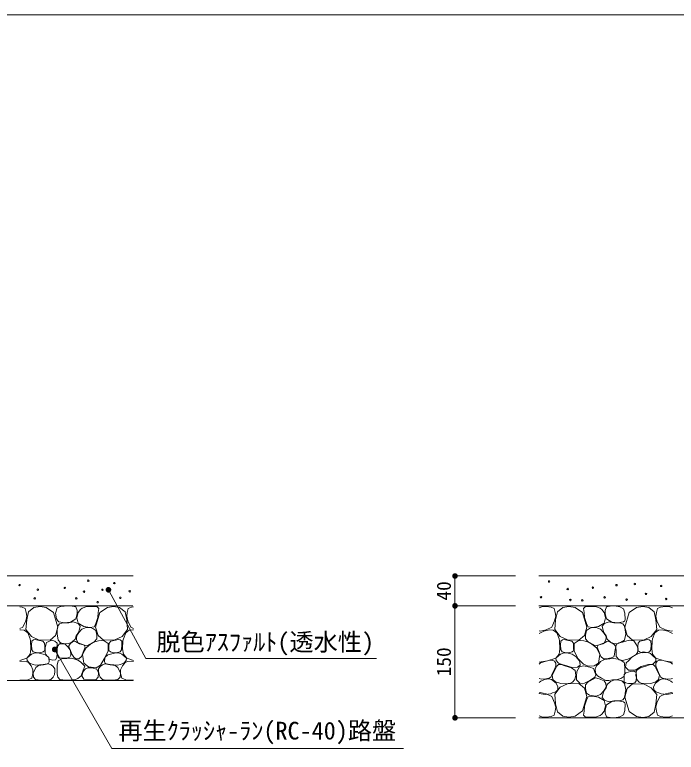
# Model space of a CAD drawing. Units: millimetres at full size, sheet at 1:10. Extents: x 5368 to 8106, y 2197 to 4063.
# Drawn here: x 6201 to 7086, y 3020 to 4008 of the extents above; entities that cross this region are included whole.
import ezdxf
from ezdxf.enums import TextEntityAlignment as Align

# ---------------------------------------------------------------- set-up
doc = ezdxf.new("R2010")
doc.units = ezdxf.units.MM
doc.header["$LTSCALE"] = 10
for name, color, linetype, lineweight in [('_0-0_', 7, 'Continuous', 13), ('ハッチ', 4, 'Continuous', 13), ('寸法', 1, 'Continuous', 13), ('本体', 7, 'Continuous', 13)]:
    doc.layers.add(name, color=color, linetype=linetype, lineweight=lineweight)
doc.styles.add('ＭＳ ゴシック', font='')
doc.styles.get('ＭＳ ゴシック').set_extended_font_data('MS Gothic')

# ---------------------------------------------------------------- blocks, each defined once
blk = doc.blocks.new('filled_dot')
at = {"color": 0, "linetype": 'Continuous', "lineweight": -2, "const_width": 1.25}
blk.add_lwpolyline([(-0.625, 0, 1), (0.625, 0, 1)], format="xyb", close=True, dxfattribs=at)

msp = doc.modelspace()

# ---------------------------------------------------------------- linework, layer by layer
at = {"layer": '_0-0_', "color": 6}
msp.add_lwpolyline([(8106.06, 4008.37), (5367.94, 4008.37), (5367.94, 2196.56), (8106.06, 2196.56)], close=True, dxfattribs=at)
at = {"layer": 'ハッチ'}
for points in [[(6215.2, 3196.33), (6216.6, 3202.5), (6216.04, 3207.56), (6214.64, 3213.18), (6210.42, 3214.86), (6207.57, 3215.22)], [(6351.93, 3196.33), (6350.53, 3202.5), (6351.09, 3207.56), (6352.49, 3213.18), (6356.71, 3214.86), (6359.56, 3215.22)], [(6923.4, 3196.33), (6924.81, 3202.5), (6924.24, 3207.56), (6922.84, 3213.18), (6918.62, 3214.86), (6911.88, 3215.7), (6906.26, 3215.42), (6902.62, 3214.01)], [(7060.45, 3196.33), (7059.05, 3202.5), (7059.61, 3207.56), (7061.01, 3213.18), (7065.23, 3214.86), (7071.97, 3215.7), (7077.59, 3215.42), (7081.23, 3214.01)], [(6207.57, 3186.4), (6211.27, 3188.18), (6215.2, 3196.33)], [(6359.56, 3186.4), (6355.86, 3188.18), (6351.93, 3196.33)], [(6902.62, 3182.88), (6904.01, 3182.57), (6911.88, 3184.53), (6919.47, 3188.18), (6923.4, 3196.33)], [(7081.23, 3182.88), (7079.84, 3182.57), (7071.97, 3184.53), (7064.38, 3188.18), (7060.45, 3196.33)], [(6221.1, 3172.46), (6218.01, 3180.32), (6213.23, 3183.97), (6208.46, 3184.53), (6207.57, 3184.3)], [(6346.03, 3172.46), (6349.12, 3180.32), (6353.9, 3183.97), (6358.67, 3184.53), (6359.56, 3184.3)], [(6929.3, 3172.46), (6926.21, 3180.32), (6921.43, 3183.97), (6916.66, 3184.53), (6909.07, 3182.57), (6902.62, 3179.28)], [(7054.55, 3172.46), (7057.64, 3180.32), (7062.42, 3183.97), (7067.19, 3184.53), (7074.78, 3182.57), (7081.23, 3179.28)], [(6207.57, 3143.52), (6216.6, 3146.62), (6221.1, 3151.68), (6222.2, 3159.12), (6221.66, 3169.65), (6221.1, 3172.46)], [(6359.56, 3143.52), (6350.53, 3146.62), (6346.03, 3151.68), (6344.93, 3159.12), (6345.47, 3169.65), (6346.03, 3172.46)], [(6902.62, 3140.88), (6913.91, 3142.88), (6924.81, 3146.62), (6929.3, 3151.68), (6930.4, 3159.12), (6929.86, 3169.65), (6929.3, 3172.46)], [(7081.23, 3140.88), (7069.94, 3142.88), (7059.05, 3146.62), (7054.55, 3151.68), (7053.45, 3159.12), (7053.99, 3169.65), (7054.55, 3172.46)], [(6207.57, 3117.16), (6211, 3117.09), (6217.95, 3117.26), (6223.41, 3119.74), (6224.9, 3125.85), (6224.9, 3130.98), (6222.42, 3136.1), (6218.78, 3140.57), (6215.64, 3142.05), (6209.68, 3142.55), (6207.57, 3142.19)], [(6359.56, 3117.16), (6356.13, 3117.09), (6349.18, 3117.26), (6343.72, 3119.74), (6342.23, 3125.85), (6342.23, 3130.98), (6344.71, 3136.1), (6348.35, 3140.57), (6351.49, 3142.05), (6357.45, 3142.55), (6359.56, 3142.19)], [(6918.26, 3120.83), (6921.19, 3127.34), (6923.63, 3132.38), (6925.1, 3135.96), (6925.1, 3139.87), (6923.14, 3142.47), (6920.21, 3143.61), (6915, 3143.12), (6908.98, 3141.66), (6904.58, 3140.03), (6902.62, 3138.42)], [(7065.59, 3120.83), (7062.66, 3127.34), (7060.22, 3132.38), (7058.75, 3135.96), (7058.75, 3139.87), (7060.71, 3142.47), (7063.64, 3143.61), (7068.85, 3143.12), (7074.87, 3141.66), (7079.27, 3140.03), (7081.23, 3138.42)], [(6902.62, 3119.25), (6906.05, 3118.39), (6911.75, 3118.88), (6916.31, 3119.86), (6918.26, 3120.83)], [(6925.42, 3101.96), (6927.54, 3103.91), (6927.86, 3107.82), (6925.42, 3113.02), (6921.51, 3116.11), (6919.07, 3118.07), (6915.33, 3118.88), (6909.87, 3117.92), (6904.86, 3115.49), (6902.62, 3113.88)], [(7058.43, 3101.96), (7056.31, 3103.91), (7055.99, 3107.82), (7058.43, 3113.02), (7062.34, 3116.11), (7064.78, 3118.07), (7068.52, 3118.88), (7073.98, 3117.92), (7079, 3115.49), (7081.23, 3113.88)], [(7081.23, 3119.25), (7077.8, 3118.39), (7072.1, 3118.88), (7067.55, 3119.86), (7065.59, 3120.83)], [(6902.62, 3099.34), (6902.71, 3099.31), (6910.59, 3097.74), (6917.77, 3098.54), (6920.7, 3099.85), (6923.63, 3100.98), (6925.42, 3101.96)], [(6902.62, 3100.2), (6904.01, 3100.52), (6911.88, 3098.55), (6919.47, 3094.9), (6923.4, 3086.76)], [(7081.23, 3099.34), (7081.14, 3099.31), (7073.27, 3097.74), (7066.08, 3098.54), (7063.15, 3099.85), (7060.22, 3100.98), (7058.43, 3101.96)], [(7081.23, 3100.2), (7079.84, 3100.52), (7071.97, 3098.55), (7064.38, 3094.9), (7060.45, 3086.76)], [(6923.4, 3086.76), (6924.81, 3080.58), (6924.24, 3075.52), (6922.84, 3069.91), (6918.62, 3068.22), (6911.88, 3067.38), (6906.26, 3067.66), (6902.62, 3069.07)], [(7060.45, 3086.76), (7059.05, 3080.58), (7059.61, 3075.52), (7061.01, 3069.91), (7065.23, 3068.22), (7071.97, 3067.38), (7077.59, 3067.66), (7081.23, 3069.07)]]:
    msp.add_lwpolyline(points, dxfattribs=at)
for points in [[(6234.36, 3215.57), (6226.18, 3214.13), (6218.96, 3208.36), (6216.55, 3197.78), (6215.59, 3184.8), (6222.81, 3175.66), (6232.43, 3170.85), (6247.83, 3170.37), (6255.05, 3176.62), (6258.42, 3188.16), (6252.64, 3207.4), (6242.54, 3214.13)], [(6256.63, 3199.21), (6255.2, 3206.92), (6257.2, 3213.77), (6262.34, 3215.49), (6271.69, 3216.36), (6277.4, 3216.14), (6282.46, 3215.05), (6284.22, 3210.21), (6284.22, 3206.03), (6282.46, 3199), (6275.2, 3194.83), (6267.07, 3193.95), (6259.59, 3195.27), (6258.05, 3196.58)], [(6290.96, 3213.34), (6297.27, 3215.6), (6310.64, 3215.6), (6313.16, 3213.08), (6312.4, 3207.79), (6311.9, 3200.73), (6308.62, 3191.66), (6306.85, 3188.63), (6301.3, 3187.37), (6292.98, 3188.88), (6285.66, 3193.42), (6283.65, 3200.48), (6285.41, 3207.54), (6288.69, 3211.57)], [(6332.77, 3215.57), (6340.95, 3214.13), (6348.17, 3208.36), (6350.58, 3197.78), (6351.54, 3184.8), (6344.32, 3175.66), (6334.7, 3170.85), (6319.3, 3170.37), (6312.08, 3176.62), (6308.71, 3188.16), (6314.49, 3207.4), (6324.59, 3214.13)], [(6942.56, 3215.58), (6934.38, 3214.13), (6927.16, 3208.36), (6924.75, 3197.78), (6923.79, 3184.8), (6931.01, 3175.66), (6940.63, 3170.85), (6956.03, 3170.37), (6963.25, 3176.62), (6966.62, 3188.16), (6960.85, 3207.4), (6950.74, 3214.13)], [(6984.37, 3213.34), (6978.06, 3215.6), (6964.69, 3215.6), (6962.17, 3213.08), (6962.93, 3207.79), (6963.43, 3200.73), (6966.71, 3191.66), (6968.48, 3188.63), (6974.03, 3187.37), (6982.35, 3188.88), (6989.67, 3193.42), (6991.68, 3200.48), (6989.92, 3207.54), (6986.64, 3211.57)], [(7017.94, 3198.12), (7017.28, 3206.91), (7015.74, 3212.63), (7010.9, 3215.27), (7003.64, 3216.36), (6997.93, 3216.14), (6992.87, 3215.05), (6991.11, 3210.21), (6991.11, 3206.03), (6992.87, 3199), (7000.13, 3194.83), (7008.26, 3193.95), (7015.74, 3195.27), (7017.28, 3196.58)], [(7041.29, 3215.58), (7049.47, 3214.13), (7056.69, 3208.36), (7059.1, 3197.78), (7060.06, 3184.8), (7052.84, 3175.66), (7043.22, 3170.85), (7027.82, 3170.37), (7020.6, 3176.62), (7017.23, 3188.16), (7023.01, 3207.4), (7033.11, 3214.13)], [(6257.51, 3185.5), (6258.69, 3190.4), (6260.46, 3192.36), (6263.4, 3193.54), (6272.82, 3193.93), (6276.94, 3194.52), (6278.91, 3195.11), (6282.83, 3193.93), (6285.78, 3192.36), (6288.13, 3189.42), (6287.35, 3185.5), (6285.97, 3180.98), (6282.83, 3176.28), (6281.46, 3171.77), (6276.94, 3167.84), (6272.63, 3166.27), (6267.72, 3165.69), (6261.83, 3166.86), (6258.49, 3170.39), (6257.2, 3179.02), (6257.51, 3183.73)], [(7017.82, 3185.5), (7016.64, 3190.4), (7014.87, 3192.36), (7011.93, 3193.54), (7002.51, 3193.93), (6998.39, 3194.52), (6996.42, 3195.11), (6992.5, 3193.93), (6989.55, 3192.36), (6987.2, 3189.42), (6987.98, 3185.5), (6989.36, 3180.98), (6992.5, 3176.28), (6993.87, 3171.77), (6998.39, 3167.84), (7002.71, 3166.27), (7007.61, 3165.69), (7011.83, 3167.4), (7016.84, 3170.39), (7018.6, 3179.02), (7017.82, 3183.73)], [(6286.36, 3180.79), (6290.29, 3185.1), (6296.26, 3187.37), (6303.07, 3186.87), (6305.09, 3186.11), (6309.12, 3183.59), (6310.64, 3177.29), (6310.38, 3172.25), (6307.36, 3168.72), (6301.05, 3165.19), (6297.27, 3162.92), (6292.47, 3164.18), (6285.66, 3167.2), (6283.42, 3170.78), (6283.03, 3174.71), (6284.79, 3178.04)], [(6988.97, 3180.79), (6985.04, 3185.1), (6979.07, 3187.37), (6972.26, 3186.87), (6970.24, 3186.11), (6966.21, 3183.59), (6964.69, 3177.29), (6964.95, 3172.25), (6967.97, 3168.72), (6974.28, 3165.19), (6978.06, 3162.92), (6982.86, 3164.18), (6989.67, 3167.2), (6991.91, 3170.79), (6992.3, 3174.71), (6990.54, 3178.04)], [(6240.62, 3158.44), (6240.62, 3162.5), (6240.29, 3166.55), (6238.09, 3169.09), (6231.49, 3170.61), (6227.77, 3171.45), (6225.58, 3170.95), (6223.38, 3169.26), (6223.04, 3164.19), (6223.55, 3157.77), (6225.37, 3154.71), (6229.06, 3154.09), (6234.14, 3153.78), (6238.6, 3154.71), (6240.79, 3156.58)], [(6326.51, 3158.44), (6326.51, 3162.5), (6326.84, 3166.55), (6329.04, 3169.09), (6335.64, 3170.61), (6339.35, 3171.45), (6341.55, 3170.95), (6343.75, 3169.26), (6344.09, 3164.19), (6343.58, 3157.77), (6341.76, 3154.71), (6338.07, 3154.09), (6332.99, 3153.78), (6328.53, 3154.71), (6326.34, 3156.58)], [(6948.82, 3158.44), (6948.82, 3162.5), (6948.49, 3166.55), (6946.29, 3169.09), (6939.7, 3170.61), (6935.98, 3171.45), (6933.78, 3170.95), (6931.58, 3169.26), (6931.24, 3164.19), (6931.75, 3157.77), (6933.57, 3154.71), (6937.27, 3154.09), (6942.34, 3153.78), (6946.8, 3154.71), (6948.99, 3156.58)], [(7035.03, 3158.44), (7035.03, 3162.5), (7035.36, 3166.55), (7037.56, 3169.09), (7044.16, 3170.61), (7047.87, 3171.45), (7050.07, 3170.95), (7052.27, 3169.26), (7052.61, 3164.19), (7052.1, 3157.77), (7050.28, 3154.71), (7046.59, 3154.09), (7041.51, 3153.78), (7037.05, 3154.71), (7034.86, 3156.58)], [(6242.05, 3151.24), (6241.48, 3152.95), (6241.48, 3160.66), (6243.19, 3167.51), (6250.05, 3170.37), (6254.34, 3169.23), (6257.48, 3166.37), (6256.98, 3158.77), (6257.32, 3153.7), (6256.81, 3147.28), (6254.99, 3144.22), (6251.29, 3143.6), (6247.19, 3145.24), (6245.77, 3147.81), (6243.76, 3148.95)], [(6257.33, 3158.98), (6258.11, 3163.07), (6260.26, 3165.61), (6262.6, 3165.61), (6268.26, 3165.22), (6272.16, 3161.32), (6275.28, 3156.83), (6275.67, 3150.6), (6274.31, 3147.87), (6271.77, 3146.7), (6265.14, 3146.31), (6259.28, 3146.89), (6257.33, 3153.13)], [(6273.14, 3163.07), (6274.7, 3165.61), (6278.01, 3168.34), (6281.92, 3168.92), (6287.18, 3165.61), (6293.62, 3163.85), (6294.99, 3161.32), (6293.23, 3156.83), (6290.11, 3148.84), (6286.4, 3145.53), (6282.31, 3145.53), (6279.58, 3147.87), (6277.04, 3151.96), (6274.7, 3158), (6273.33, 3160.54)], [(6307.81, 3168.25), (6312.87, 3169.65), (6316.81, 3169.93), (6320.46, 3169.65), (6325.8, 3166), (6325.8, 3155.89), (6320.46, 3145.5), (6315.4, 3137.08), (6309.78, 3133.42), (6299.38, 3134.83), (6293.2, 3139.6), (6291.24, 3151.4), (6296.01, 3160.1), (6302.19, 3165.16)], [(6967.52, 3168.25), (6962.46, 3169.65), (6958.52, 3169.93), (6954.87, 3169.65), (6949.53, 3166), (6949.53, 3155.89), (6954.87, 3145.5), (6961.91, 3138.61), (6968.12, 3135.93), (6976.52, 3136.27), (6982.13, 3139.6), (6984.1, 3151.4), (6979.32, 3160.1), (6973.14, 3165.16)], [(7005.23, 3162.07), (7002.61, 3165.32), (6997.32, 3168.34), (6993.41, 3168.92), (6988.15, 3165.61), (6981.71, 3163.85), (6980.34, 3161.32), (6982.1, 3156.83), (6985.22, 3148.84), (6988.93, 3145.53), (6993.02, 3145.53), (6999.13, 3146.82), (7002.61, 3148.29), (7003.43, 3151.49), (7003.94, 3155.2)], [(7032.43, 3151.52), (7034.17, 3154.03), (7035.19, 3158.76), (7033.24, 3164.4), (7029.35, 3169.48), (7023.39, 3170.35), (7014.42, 3167.96), (7009.24, 3166.84), (7006.28, 3165.12), (7005.23, 3162.07), (7005.7, 3154.44), (7005.98, 3148.77), (7009.85, 3144.06), (7014.5, 3143.18), (7021.39, 3144.92), (7026.98, 3147.61)], [(6245.53, 3139.64), (6246.6, 3141.64), (6245.99, 3147.17), (6241.83, 3150.71), (6238.6, 3151.78), (6231.37, 3153.63), (6226.45, 3153.01), (6223.06, 3151.78), (6220.45, 3149.48), (6216.91, 3146.4), (6217.22, 3143.17), (6220.45, 3139.95), (6225.22, 3137.95), (6228.45, 3137.18), (6238.76, 3137.95), (6244.14, 3139.02)], [(6321.6, 3139.64), (6320.53, 3141.64), (6321.14, 3147.17), (6325.3, 3150.71), (6328.53, 3151.78), (6335.76, 3153.63), (6340.68, 3153.01), (6344.07, 3151.78), (6346.68, 3149.48), (6350.22, 3146.4), (6349.91, 3143.17), (6346.68, 3139.95), (6341.91, 3137.95), (6338.68, 3137.18), (6328.37, 3137.95), (6322.99, 3139.02)], [(6957.55, 3137.27), (6957.38, 3141.13), (6955.7, 3143.81), (6952.35, 3148.34), (6946.8, 3151.79), (6939.57, 3153.63), (6934.65, 3153.02), (6931.27, 3151.79), (6928.65, 3149.48), (6925.11, 3146.4), (6925.42, 3143.17), (6928.65, 3139.95), (6933.42, 3137.95), (6936.65, 3137.18), (6946.97, 3134.08), (6954.02, 3134.59)], [(7018.41, 3134.32), (7019.01, 3140.29), (7022.38, 3142.99), (7026.98, 3147.61), (7032.43, 3151.52), (7041.74, 3154.77), (7047.65, 3154.03), (7051.71, 3152.55), (7054.85, 3149.79), (7059.09, 3146.1), (7058.72, 3142.22), (7054.85, 3138.35), (7048.86, 3138.1), (7039.31, 3135.32), (7031.35, 3130.15), (7022.39, 3130.55)], [(6257.2, 3125.56), (6257.2, 3136.88), (6258.71, 3142.92), (6263.4, 3145.33), (6270.34, 3146.09), (6277.14, 3146.39), (6285.15, 3143.98), (6288.77, 3141.56), (6292.25, 3138.09), (6294.36, 3135.67), (6292.25, 3130.54), (6289.53, 3122.99), (6285, 3119.07), (6281.67, 3117.71), (6276.39, 3117.41), (6269.59, 3116.96), (6260.83, 3118.01), (6258.26, 3121.18)], [(7016.34, 3140.85), (7012.17, 3143.62), (7009.14, 3145.22), (7001.87, 3146.16), (6997.43, 3145.35), (6990.17, 3144.55), (6985.05, 3141.99), (6982.76, 3138.9), (6979.67, 3136.34), (6977.65, 3132.17), (6978.05, 3126.53), (6980.74, 3122.76), (6986.13, 3119.8), (6991.78, 3116.71), (6996.09, 3116.57), (7001.07, 3117.38), (7007.79, 3117.78), (7012.1, 3119.4), (7015.87, 3121.95), (7017.48, 3125.85), (7017.48, 3132.17), (7016.81, 3139.44)], [(6254.27, 3132.36), (6252.13, 3135.46), (6249.27, 3137.6), (6245.47, 3139.02), (6239.04, 3137.6), (6232.14, 3136.41), (6228.57, 3134.03), (6225, 3126.18), (6225.48, 3120.95), (6228.34, 3117.86), (6235.47, 3116.91), (6243.96, 3117.13), (6249.04, 3117.86), (6252.13, 3121.19), (6253.65, 3124.77), (6254.27, 3128.8)], [(6298.35, 3133.55), (6303.82, 3133.55), (6310.48, 3131.65), (6312.62, 3126.9), (6312.15, 3120.95), (6309.05, 3117.38), (6301.44, 3117.38), (6293.11, 3118.1), (6290.26, 3122.85), (6292.16, 3128.8), (6295.49, 3132.13)], [(6312.86, 3132.36), (6315, 3135.46), (6317.86, 3137.6), (6321.66, 3139.02), (6328.09, 3137.6), (6334.99, 3136.41), (6338.56, 3134.03), (6342.13, 3126.18), (6341.65, 3120.95), (6338.79, 3117.86), (6331.66, 3116.91), (6323.17, 3117.13), (6318.09, 3117.86), (6315, 3121.19), (6313.48, 3124.77), (6312.86, 3128.8)], [(6944.47, 3112.86), (6947.24, 3114.16), (6950.49, 3117.74), (6951.63, 3123.6), (6950.82, 3129.94), (6946.1, 3133.68), (6937.14, 3136.12), (6932.1, 3137.75), (6928.68, 3137.75), (6926.24, 3135.64), (6922.82, 3128.8), (6920.21, 3123.76), (6921.19, 3117.74), (6924.77, 3114.65), (6931.61, 3112.7), (6937.79, 3112.21)], [(6974, 3118.65), (6977.19, 3121.17), (6978.53, 3124.19), (6976.85, 3129.22), (6975.68, 3132.74), (6970.64, 3134.59), (6962.25, 3136.27), (6956.54, 3134.92), (6953.19, 3128.55), (6952.51, 3122.51), (6952.85, 3117.31), (6957.38, 3113.12), (6960.24, 3112.11), (6963.59, 3112.95), (6970.64, 3116.64)], [(7039.38, 3112.86), (7036.62, 3114.16), (7033.36, 3117.74), (7032.22, 3123.6), (7033.03, 3129.94), (7037.75, 3133.68), (7046.71, 3136.12), (7051.75, 3137.75), (7055.17, 3137.75), (7057.62, 3135.64), (7061.03, 3128.8), (7063.64, 3123.76), (7062.66, 3117.74), (7059.08, 3114.65), (7052.24, 3112.7), (7046.06, 3112.21)], [(7016.35, 3116.85), (7016.35, 3120.7), (7016.68, 3124.55), (7018.76, 3126.96), (7025.03, 3128.4), (7028.56, 3129.21), (7030.65, 3128.72), (7032.74, 3127.12), (7033.06, 3122.3), (7032.58, 3116.21), (7030.84, 3113.3), (7027.34, 3112.71), (7022.51, 3112.42), (7018.27, 3113.3), (7016.19, 3115.08)], [(6942.56, 3067.51), (6934.38, 3068.95), (6927.16, 3074.72), (6924.75, 3085.3), (6923.79, 3098.29), (6931.01, 3107.42), (6940.63, 3112.23), (6956.03, 3112.71), (6963.25, 3106.46), (6966.62, 3094.92), (6960.85, 3075.68), (6950.74, 3068.95)], [(6988.97, 3102.29), (6985.04, 3097.98), (6979.07, 3095.71), (6972.26, 3096.22), (6970.24, 3096.97), (6966.21, 3099.49), (6964.69, 3105.8), (6964.95, 3110.84), (6967.97, 3114.37), (6974.28, 3117.9), (6978.06, 3120.16), (6982.86, 3118.9), (6989.67, 3115.88), (6991.91, 3112.3), (6992.3, 3108.37), (6990.54, 3105.04)], [(7017.82, 3097.59), (7016.64, 3092.68), (7014.87, 3090.72), (7011.93, 3089.54), (7002.51, 3089.15), (6998.39, 3088.56), (6996.42, 3087.97), (6992.5, 3089.15), (6989.55, 3090.72), (6987.2, 3093.66), (6987.98, 3097.59), (6989.36, 3102.1), (6992.5, 3106.81), (6993.87, 3111.32), (6998.39, 3115.24), (7002.71, 3116.81), (7007.61, 3117.4), (7013.5, 3116.22), (7016.84, 3112.69), (7018.6, 3104.06), (7017.82, 3099.35)], [(7041.29, 3066.94), (7049.47, 3068.39), (7056.69, 3074.16), (7059.1, 3084.74), (7060.06, 3097.72), (7052.84, 3106.86), (7043.22, 3111.67), (7027.82, 3112.15), (7020.6, 3105.9), (7017.23, 3094.36), (7023.01, 3075.12), (7033.11, 3068.39)], [(6984.37, 3069.75), (6978.06, 3067.48), (6964.69, 3067.48), (6962.17, 3070), (6962.93, 3075.29), (6963.43, 3082.35), (6966.71, 3091.43), (6968.48, 3094.45), (6974.03, 3095.71), (6982.35, 3094.2), (6989.67, 3089.66), (6991.68, 3082.6), (6989.92, 3075.55), (6986.64, 3071.51)], [(7017.94, 3084.96), (7017.28, 3076.17), (7015.74, 3070.45), (7010.9, 3067.82), (7003.64, 3066.72), (6997.93, 3066.94), (6992.87, 3068.04), (6991.11, 3072.87), (6991.11, 3077.05), (6992.87, 3084.08), (7000.13, 3088.26), (7008.26, 3089.13), (7015.74, 3087.82), (7017.28, 3086.5)]]:
    msp.add_lwpolyline(points, close=True, dxfattribs=at)
for centre in [(6299.05, 3250.26), (6206.99, 3244.32), (6267.56, 3240.59), (6333.95, 3247.02), (6915.99, 3249.14), (6974.67, 3240.96), (7006.23, 3244.23), (7030.77, 3245.87), (7066.08, 3243.3), (6231.47, 3238.1), (6293.28, 3235.61), (6317.96, 3238.04), (6354.46, 3236.05), (6940.92, 3239.06), (7045.74, 3232.55), (6227.32, 3226.49), (6282.91, 3226.49), (6311.65, 3221.49), (6341.87, 3227.24), (6905.23, 3228.11), (6944.51, 3224.37), (6960.41, 3223.91), (6990.33, 3227.88), (7019.79, 3224.84), (7072.85, 3225.77)]:
    msp.add_circle(centre, 1, dxfattribs=at)
at = {"layer": '寸法'}
for p, q in [((6790.01, 3256.54), (6790.01, 3216.54)), ((6871.04, 3256.54), (6790.01, 3256.54)), ((6790.01, 3216.54), (6790.01, 3066.54)), ((6871.04, 3216.54), (6790.01, 3216.54)), ((6871.04, 3216.54), (6790.01, 3216.54)), ((6376.22, 3145.8), (6684.94, 3145.8)), ((6871.04, 3066.54), (6790.01, 3066.54)), ((6330.53, 3025.45), (6721.08, 3025.45))]:
    msp.add_line(p, q, dxfattribs=at)
for points in [[(6326.02, 3238.04), (6329.61, 3231.45), (6376.22, 3145.8)], [(6253.96, 3158.07), (6257.71, 3151.58), (6330.53, 3025.45)]]:
    msp.add_lwpolyline(points, dxfattribs=at)
at = {"layer": '本体'}
for p, q in [((5562.9, 3256.54), (6359.14, 3256.54)), ((6902.2, 3256.54), (7698.45, 3256.54)), ((5562.9, 3216.54), (6358.58, 3216.54)), ((6902.2, 3216.54), (7697.89, 3216.54)), ((5562.9, 3116.54), (6359.14, 3116.54)), ((6902.2, 3066.54), (7698.45, 3066.54))]:
    msp.add_line(p, q, dxfattribs=at)

# ---------------------------------------------------------------- block references
at = {"layer": '寸法', "xscale": 3, "yscale": 3}
for p, rotation in [((6790.01, 3256.54), 270), ((6326.02, 3238.04), 298.6), ((6790.01, 3216.54), 270), ((6790.01, 3216.54), 90), ((6253.96, 3158.07), 300), ((6790.01, 3066.54), 90)]:
    msp.add_blockref('filled_dot', p, dxfattribs=dict(at, rotation=rotation))

# ---------------------------------------------------------------- texts
at = {"layer": '寸法', "style": 'ＭＳ ゴシック'}
for s, p in [('40', (6775.01, 3236.54)), ('150', (6775.01, 3141.54))]:
    msp.add_text(s, height=18.99, rotation=90, dxfattribs=at).set_placement(p, align=Align.MIDDLE_CENTER)
at = {"layer": '寸法', "color": 3, "style": 'ＭＳ ゴシック'}
for s, p in [('脱色ｱｽﾌｧﾙﾄ(透水性)', (6390.22, 3149.17)), ('再生ｸﾗｯｼｬ-ﾗﾝ(RC-40)路盤', (6339.23, 3030.33))]:
    msp.add_text(s, height=23.74, dxfattribs=at).set_placement(p, align=Align.BOTTOM_LEFT)

doc.saveas('drawing.dxf')
